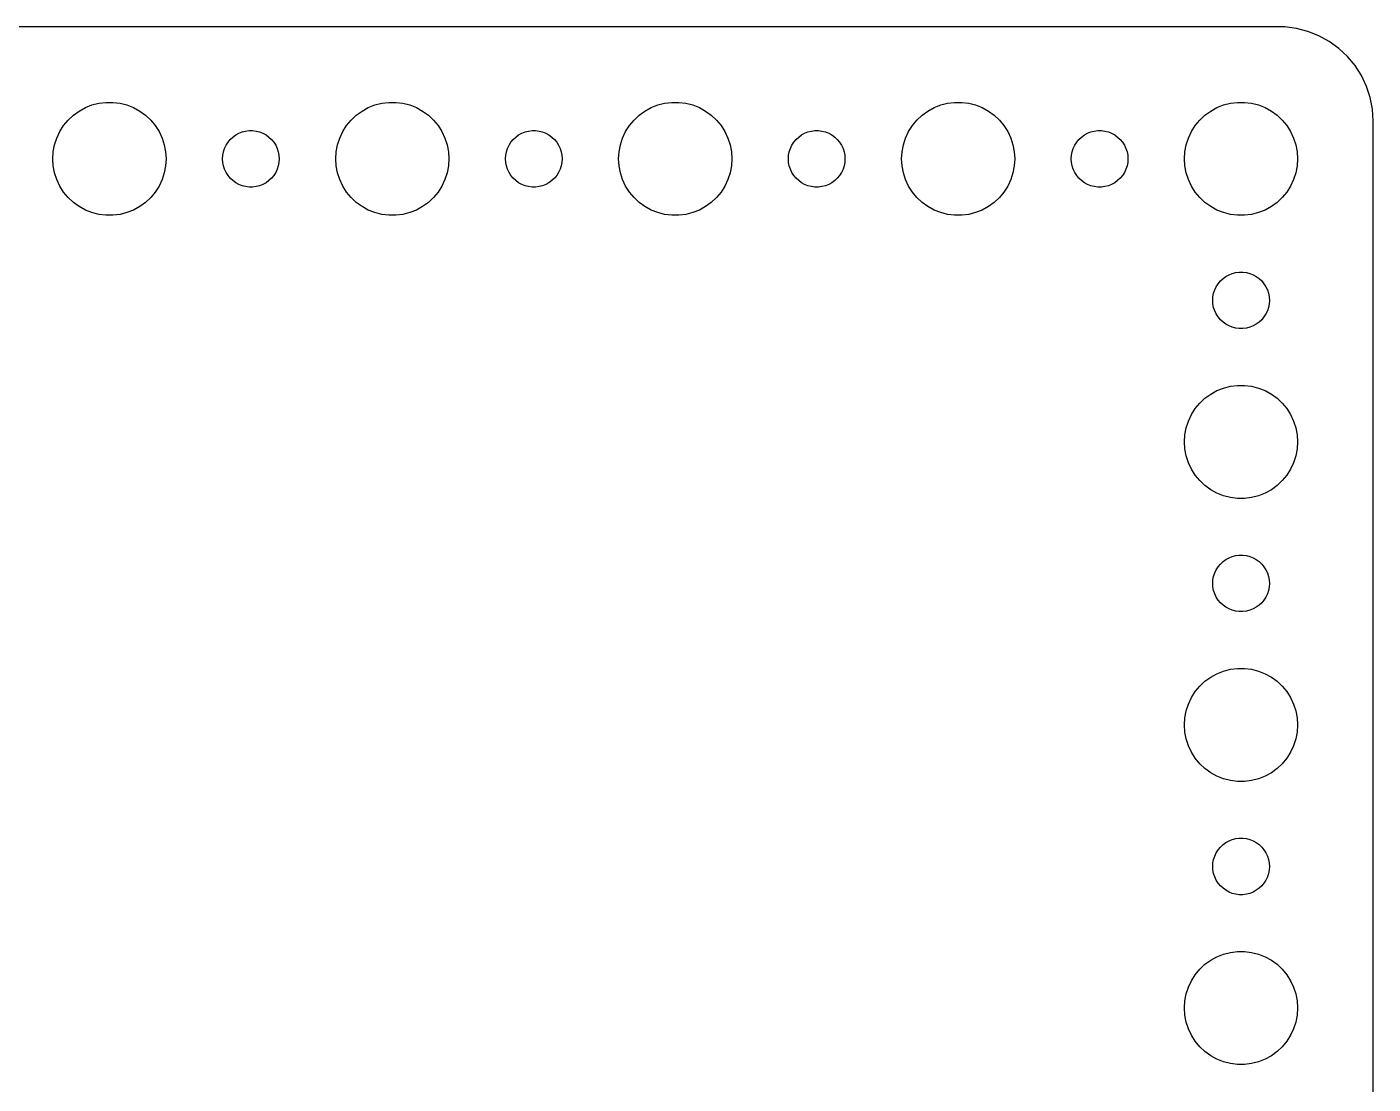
# Model space of a CAD drawing. Header units: metres. Extents: x -134 to 134, y 62 to 166.
# Drawn here: x 63.1 to 134.5, y 110 to 166 of the extents above; entities that cross this region are included whole.
import ezdxf

# ---------------------------------------------------------------- set-up
doc = ezdxf.new("R2010")
doc.units = ezdxf.units.M

msp = doc.modelspace()

# ---------------------------------------------------------------- linework, layer by layer
for p, q in [((129.814, 165.99), (-129.814, 165.99)), ((130.437, 165.911), (129.814, 165.99)), ((131.045, 165.755), (130.437, 165.911)), ((131.629, 165.524), (131.045, 165.755)), ((132.179, 165.222), (131.629, 165.524)), ((132.687, 164.853), (132.179, 165.222)), ((133.145, 164.423), (132.687, 164.853)), ((133.545, 163.939), (133.145, 164.423)), ((133.882, 163.409), (133.545, 163.939)), ((134.149, 162.841), (133.882, 163.409)), ((134.343, 162.243), (134.149, 162.841)), ((134.461, 161.627), (134.343, 162.243)), ((65.3131, 161.054), (65.5877, 161.312)), ((65.5877, 161.312), (65.8925, 161.533)), ((65.8925, 161.533), (66.2227, 161.714)), ((66.2227, 161.714), (66.573, 161.853)), ((66.573, 161.853), (66.9379, 161.947)), ((66.9379, 161.947), (67.3116, 161.994)), ((67.3116, 161.994), (67.6884, 161.994)), ((67.6884, 161.994), (68.0621, 161.947)), ((68.0621, 161.947), (68.427, 161.853)), ((68.427, 161.853), (68.7773, 161.714)), ((68.7773, 161.714), (69.1075, 161.533)), ((69.1075, 161.533), (69.4123, 161.312)), ((69.4123, 161.312), (69.6869, 161.054)), ((80.3131, 161.054), (80.5877, 161.312)), ((80.5877, 161.312), (80.8925, 161.533)), ((80.8925, 161.533), (81.2227, 161.714)), ((81.2227, 161.714), (81.573, 161.853)), ((81.573, 161.853), (81.9379, 161.947)), ((81.9379, 161.947), (82.3116, 161.994)), ((82.3116, 161.994), (82.6884, 161.994)), ((82.6884, 161.994), (83.0621, 161.947)), ((83.0621, 161.947), (83.427, 161.853)), ((83.427, 161.853), (83.7773, 161.714)), ((83.7773, 161.714), (84.1075, 161.533)), ((84.1075, 161.533), (84.4123, 161.312)), ((84.4123, 161.312), (84.6869, 161.054)), ((95.3131, 161.054), (95.5877, 161.312)), ((95.5877, 161.312), (95.8925, 161.533)), ((95.8925, 161.533), (96.2227, 161.714)), ((96.2227, 161.714), (96.573, 161.853)), ((96.573, 161.853), (96.9379, 161.947)), ((96.9379, 161.947), (97.3116, 161.994)), ((97.3116, 161.994), (97.6884, 161.994)), ((97.6884, 161.994), (98.0621, 161.947)), ((98.0621, 161.947), (98.427, 161.853)), ((98.427, 161.853), (98.7773, 161.714)), ((98.7773, 161.714), (99.1075, 161.533)), ((99.1075, 161.533), (99.4123, 161.312)), ((99.4123, 161.312), (99.6869, 161.054)), ((110.313, 161.054), (110.588, 161.312)), ((110.588, 161.312), (110.893, 161.533)), ((110.893, 161.533), (111.223, 161.714)), ((111.223, 161.714), (111.573, 161.853)), ((111.573, 161.853), (111.938, 161.947)), ((111.938, 161.947), (112.312, 161.994)), ((112.312, 161.994), (112.688, 161.994)), ((112.688, 161.994), (113.062, 161.947)), ((113.062, 161.947), (113.427, 161.853)), ((113.427, 161.853), (113.777, 161.714)), ((113.777, 161.714), (114.107, 161.533)), ((114.107, 161.533), (114.412, 161.312)), ((114.412, 161.312), (114.687, 161.054)), ((125.313, 161.054), (125.588, 161.312)), ((125.588, 161.312), (125.893, 161.533)), ((125.893, 161.533), (126.223, 161.714)), ((126.223, 161.714), (126.573, 161.853)), ((126.573, 161.853), (126.938, 161.947)), ((126.938, 161.947), (127.312, 161.994)), ((127.312, 161.994), (127.688, 161.994)), ((127.688, 161.994), (128.062, 161.947)), ((128.062, 161.947), (128.427, 161.853)), ((128.427, 161.853), (128.777, 161.714)), ((128.777, 161.714), (129.107, 161.533)), ((129.107, 161.533), (129.412, 161.312)), ((129.412, 161.312), (129.687, 161.054)), ((134.5, 161), (134.461, 161.627)), ((64.8711, 160.445), (65.073, 160.763)), ((65.073, 160.763), (65.3131, 161.054)), ((69.6869, 161.054), (69.927, 160.763)), ((69.927, 160.763), (70.1289, 160.445)), ((79.8711, 160.445), (80.073, 160.763)), ((80.073, 160.763), (80.3131, 161.054)), ((84.6869, 161.054), (84.927, 160.763)), ((84.927, 160.763), (85.1289, 160.445)), ((94.8711, 160.445), (95.073, 160.763)), ((95.073, 160.763), (95.3131, 161.054)), ((99.6869, 161.054), (99.927, 160.763)), ((99.927, 160.763), (100.129, 160.445)), ((109.871, 160.445), (110.073, 160.763)), ((110.073, 160.763), (110.313, 161.054)), ((114.687, 161.054), (114.927, 160.763)), ((114.927, 160.763), (115.129, 160.445)), ((124.871, 160.445), (125.073, 160.763)), ((125.073, 160.763), (125.313, 161.054)), ((129.687, 161.054), (129.927, 160.763)), ((129.927, 160.763), (130.129, 160.445)), ((134.5, 67), (134.5, 161)), ((64.5943, 159.746), (64.7107, 160.104)), ((64.7107, 160.104), (64.8711, 160.445)), ((70.1289, 160.445), (70.2893, 160.104)), ((70.2893, 160.104), (70.4057, 159.746)), ((73.6855, 159.723), (73.7865, 159.882)), ((73.7865, 159.882), (73.9065, 160.027)), ((73.9065, 160.027), (74.0439, 160.156)), ((74.0439, 160.156), (74.1963, 160.266)), ((74.1963, 160.266), (74.3613, 160.357)), ((74.3613, 160.357), (74.5365, 160.427)), ((74.5365, 160.427), (74.7189, 160.473)), ((74.7189, 160.473), (74.9058, 160.497)), ((74.9058, 160.497), (75.0942, 160.497)), ((75.0942, 160.497), (75.2811, 160.473)), ((75.2811, 160.473), (75.4635, 160.427)), ((75.4635, 160.427), (75.6387, 160.357)), ((75.6387, 160.357), (75.8037, 160.266)), ((75.8037, 160.266), (75.9561, 160.156)), ((75.9561, 160.156), (76.0934, 160.027)), ((76.0934, 160.027), (76.2135, 159.882)), ((76.2135, 159.882), (76.3145, 159.723)), ((79.5943, 159.746), (79.7107, 160.104)), ((79.7107, 160.104), (79.8711, 160.445)), ((85.1289, 160.445), (85.2893, 160.104)), ((85.2893, 160.104), (85.4057, 159.746)), ((88.6855, 159.723), (88.7865, 159.882)), ((88.7865, 159.882), (88.9065, 160.027)), ((88.9065, 160.027), (89.0439, 160.156)), ((89.0439, 160.156), (89.1963, 160.266)), ((89.1963, 160.266), (89.3613, 160.357)), ((89.3613, 160.357), (89.5365, 160.427)), ((89.5365, 160.427), (89.7189, 160.473)), ((89.7189, 160.473), (89.9058, 160.497)), ((89.9058, 160.497), (90.0942, 160.497)), ((90.0942, 160.497), (90.2811, 160.473)), ((90.2811, 160.473), (90.4635, 160.427)), ((90.4635, 160.427), (90.6387, 160.357)), ((90.6387, 160.357), (90.8037, 160.266)), ((90.8037, 160.266), (90.9561, 160.156)), ((90.9561, 160.156), (91.0934, 160.027)), ((91.0934, 160.027), (91.2135, 159.882)), ((91.2135, 159.882), (91.3145, 159.723)), ((94.5943, 159.746), (94.7107, 160.104)), ((94.7107, 160.104), (94.8711, 160.445)), ((100.129, 160.445), (100.289, 160.104)), ((100.289, 160.104), (100.406, 159.746)), ((103.686, 159.723), (103.786, 159.882)), ((103.786, 159.882), (103.907, 160.027)), ((103.907, 160.027), (104.044, 160.156)), ((104.044, 160.156), (104.196, 160.266)), ((104.196, 160.266), (104.361, 160.357)), ((104.361, 160.357), (104.536, 160.427)), ((104.536, 160.427), (104.719, 160.473)), ((104.719, 160.473), (104.906, 160.497)), ((104.906, 160.497), (105.094, 160.497)), ((105.094, 160.497), (105.281, 160.473)), ((105.281, 160.473), (105.464, 160.427)), ((105.464, 160.427), (105.639, 160.357)), ((105.639, 160.357), (105.804, 160.266)), ((105.804, 160.266), (105.956, 160.156)), ((105.956, 160.156), (106.093, 160.027)), ((106.093, 160.027), (106.214, 159.882)), ((106.214, 159.882), (106.314, 159.723)), ((109.594, 159.746), (109.711, 160.104)), ((109.711, 160.104), (109.871, 160.445)), ((115.129, 160.445), (115.289, 160.104)), ((115.289, 160.104), (115.406, 159.746)), ((118.686, 159.723), (118.786, 159.882)), ((118.786, 159.882), (118.907, 160.027)), ((118.907, 160.027), (119.044, 160.156)), ((119.044, 160.156), (119.196, 160.266)), ((119.196, 160.266), (119.361, 160.357)), ((119.361, 160.357), (119.536, 160.427)), ((119.536, 160.427), (119.719, 160.473)), ((119.719, 160.473), (119.906, 160.497)), ((119.906, 160.497), (120.094, 160.497)), ((120.094, 160.497), (120.281, 160.473)), ((120.281, 160.473), (120.464, 160.427)), ((120.464, 160.427), (120.639, 160.357)), ((120.639, 160.357), (120.804, 160.266)), ((120.804, 160.266), (120.956, 160.156)), ((120.956, 160.156), (121.093, 160.027)), ((121.093, 160.027), (121.214, 159.882)), ((121.214, 159.882), (121.314, 159.723)), ((124.594, 159.746), (124.711, 160.104)), ((124.711, 160.104), (124.871, 160.445)), ((130.129, 160.445), (130.289, 160.104)), ((130.289, 160.104), (130.406, 159.746)), ((64.5, 159), (64.5237, 159.376)), ((64.5237, 159.376), (64.5943, 159.746)), ((70.4057, 159.746), (70.4763, 159.376)), ((70.4763, 159.376), (70.5, 159)), ((73.5, 159), (73.5118, 159.188)), ((73.5118, 159.188), (73.5471, 159.373)), ((73.5471, 159.373), (73.6053, 159.552)), ((73.6053, 159.552), (73.6855, 159.723)), ((76.3145, 159.723), (76.3947, 159.552)), ((76.3947, 159.552), (76.4529, 159.373)), ((76.4529, 159.373), (76.4882, 159.188)), ((76.4882, 159.188), (76.5, 159)), ((79.5, 159), (79.5237, 159.376)), ((79.5237, 159.376), (79.5943, 159.746)), ((85.4057, 159.746), (85.4763, 159.376)), ((85.4763, 159.376), (85.5, 159)), ((88.5, 159), (88.5118, 159.188)), ((88.5118, 159.188), (88.5471, 159.373)), ((88.5471, 159.373), (88.6053, 159.552)), ((88.6053, 159.552), (88.6855, 159.723)), ((91.3145, 159.723), (91.3947, 159.552)), ((91.3947, 159.552), (91.4529, 159.373)), ((91.4529, 159.373), (91.4882, 159.188)), ((91.4882, 159.188), (91.5, 159)), ((94.5, 159), (94.5237, 159.376)), ((94.5237, 159.376), (94.5943, 159.746)), ((100.406, 159.746), (100.476, 159.376)), ((100.476, 159.376), (100.5, 159)), ((103.5, 159), (103.512, 159.188)), ((103.512, 159.188), (103.547, 159.373)), ((103.547, 159.373), (103.605, 159.552)), ((103.605, 159.552), (103.686, 159.723)), ((106.314, 159.723), (106.395, 159.552)), ((106.395, 159.552), (106.453, 159.373)), ((106.453, 159.373), (106.488, 159.188)), ((106.488, 159.188), (106.5, 159)), ((109.5, 159), (109.524, 159.376)), ((109.524, 159.376), (109.594, 159.746)), ((115.406, 159.746), (115.476, 159.376)), ((115.476, 159.376), (115.5, 159)), ((118.5, 159), (118.512, 159.188)), ((118.512, 159.188), (118.547, 159.373)), ((118.547, 159.373), (118.605, 159.552)), ((118.605, 159.552), (118.686, 159.723)), ((121.314, 159.723), (121.395, 159.552)), ((121.395, 159.552), (121.453, 159.373)), ((121.453, 159.373), (121.488, 159.188)), ((121.488, 159.188), (121.5, 159)), ((124.5, 159), (124.524, 159.376)), ((124.524, 159.376), (124.594, 159.746)), ((130.406, 159.746), (130.476, 159.376)), ((130.476, 159.376), (130.5, 159)), ((64.5237, 158.624), (64.5, 159)), ((64.5943, 158.254), (64.5237, 158.624)), ((70.4763, 158.624), (70.4057, 158.254)), ((70.5, 159), (70.4763, 158.624)), ((73.5118, 158.812), (73.5, 159)), ((73.5471, 158.627), (73.5118, 158.812)), ((73.6053, 158.448), (73.5471, 158.627)), ((76.4529, 158.627), (76.3947, 158.448)), ((76.4882, 158.812), (76.4529, 158.627)), ((76.5, 159), (76.4882, 158.812)), ((79.5237, 158.624), (79.5, 159)), ((79.5943, 158.254), (79.5237, 158.624)), ((85.4763, 158.624), (85.4057, 158.254)), ((85.5, 159), (85.4763, 158.624)), ((88.5118, 158.812), (88.5, 159)), ((88.5471, 158.627), (88.5118, 158.812)), ((88.6053, 158.448), (88.5471, 158.627)), ((91.4529, 158.627), (91.3947, 158.448)), ((91.4882, 158.812), (91.4529, 158.627)), ((91.5, 159), (91.4882, 158.812)), ((94.5237, 158.624), (94.5, 159)), ((94.5943, 158.254), (94.5237, 158.624)), ((100.476, 158.624), (100.406, 158.254)), ((100.5, 159), (100.476, 158.624)), ((103.512, 158.812), (103.5, 159)), ((103.547, 158.627), (103.512, 158.812)), ((103.605, 158.448), (103.547, 158.627)), ((106.453, 158.627), (106.395, 158.448)), ((106.488, 158.812), (106.453, 158.627)), ((106.5, 159), (106.488, 158.812)), ((109.524, 158.624), (109.5, 159)), ((109.594, 158.254), (109.524, 158.624)), ((115.476, 158.624), (115.406, 158.254)), ((115.5, 159), (115.476, 158.624)), ((118.512, 158.812), (118.5, 159)), ((118.547, 158.627), (118.512, 158.812)), ((118.605, 158.448), (118.547, 158.627)), ((121.453, 158.627), (121.395, 158.448)), ((121.488, 158.812), (121.453, 158.627)), ((121.5, 159), (121.488, 158.812)), ((124.524, 158.624), (124.5, 159)), ((124.594, 158.254), (124.524, 158.624)), ((130.476, 158.624), (130.406, 158.254)), ((130.5, 159), (130.476, 158.624)), ((64.7107, 157.896), (64.5943, 158.254)), ((64.8711, 157.555), (64.7107, 157.896)), ((70.2893, 157.896), (70.1289, 157.555)), ((70.4057, 158.254), (70.2893, 157.896)), ((73.6855, 158.277), (73.6053, 158.448)), ((73.7865, 158.118), (73.6855, 158.277)), ((73.9065, 157.973), (73.7865, 158.118)), ((74.0439, 157.844), (73.9065, 157.973)), ((74.1963, 157.734), (74.0439, 157.844)), ((75.9561, 157.844), (75.8037, 157.734)), ((76.0934, 157.973), (75.9561, 157.844)), ((76.2135, 158.118), (76.0934, 157.973)), ((76.3145, 158.277), (76.2135, 158.118)), ((76.3947, 158.448), (76.3145, 158.277)), ((79.7107, 157.896), (79.5943, 158.254)), ((79.8711, 157.555), (79.7107, 157.896)), ((85.2893, 157.896), (85.1289, 157.555)), ((85.4057, 158.254), (85.2893, 157.896)), ((88.6855, 158.277), (88.6053, 158.448)), ((88.7865, 158.118), (88.6855, 158.277)), ((88.9065, 157.973), (88.7865, 158.118)), ((89.0439, 157.844), (88.9065, 157.973)), ((89.1963, 157.734), (89.0439, 157.844)), ((90.9561, 157.844), (90.8037, 157.734)), ((91.0934, 157.973), (90.9561, 157.844)), ((91.2135, 158.118), (91.0934, 157.973)), ((91.3145, 158.277), (91.2135, 158.118)), ((91.3947, 158.448), (91.3145, 158.277)), ((94.7107, 157.896), (94.5943, 158.254)), ((94.8711, 157.555), (94.7107, 157.896)), ((100.289, 157.896), (100.129, 157.555)), ((100.406, 158.254), (100.289, 157.896)), ((103.686, 158.277), (103.605, 158.448)), ((103.786, 158.118), (103.686, 158.277)), ((103.907, 157.973), (103.786, 158.118)), ((104.044, 157.844), (103.907, 157.973)), ((104.196, 157.734), (104.044, 157.844)), ((105.956, 157.844), (105.804, 157.734)), ((106.093, 157.973), (105.956, 157.844)), ((106.214, 158.118), (106.093, 157.973)), ((106.314, 158.277), (106.214, 158.118)), ((106.395, 158.448), (106.314, 158.277)), ((109.711, 157.896), (109.594, 158.254)), ((109.871, 157.555), (109.711, 157.896)), ((115.289, 157.896), (115.129, 157.555)), ((115.406, 158.254), (115.289, 157.896)), ((118.686, 158.277), (118.605, 158.448)), ((118.786, 158.118), (118.686, 158.277)), ((118.907, 157.973), (118.786, 158.118)), ((119.044, 157.844), (118.907, 157.973)), ((119.196, 157.734), (119.044, 157.844)), ((120.956, 157.844), (120.804, 157.734)), ((121.093, 157.973), (120.956, 157.844)), ((121.214, 158.118), (121.093, 157.973)), ((121.314, 158.277), (121.214, 158.118)), ((121.395, 158.448), (121.314, 158.277)), ((124.711, 157.896), (124.594, 158.254)), ((124.871, 157.555), (124.711, 157.896)), ((130.289, 157.896), (130.129, 157.555)), ((130.406, 158.254), (130.289, 157.896)), ((65.073, 157.237), (64.8711, 157.555)), ((65.3131, 156.946), (65.073, 157.237)), ((69.927, 157.237), (69.6869, 156.946)), ((70.1289, 157.555), (69.927, 157.237)), ((74.3613, 157.643), (74.1963, 157.734)), ((74.5365, 157.573), (74.3613, 157.643)), ((74.7189, 157.527), (74.5365, 157.573)), ((74.9058, 157.503), (74.7189, 157.527)), ((75.0942, 157.503), (74.9058, 157.503)), ((75.2811, 157.527), (75.0942, 157.503)), ((75.4635, 157.573), (75.2811, 157.527)), ((75.6387, 157.643), (75.4635, 157.573)), ((75.8037, 157.734), (75.6387, 157.643)), ((80.073, 157.237), (79.8711, 157.555)), ((80.3131, 156.946), (80.073, 157.237)), ((84.927, 157.237), (84.6869, 156.946)), ((85.1289, 157.555), (84.927, 157.237)), ((89.3613, 157.643), (89.1963, 157.734)), ((89.5365, 157.573), (89.3613, 157.643)), ((89.7189, 157.527), (89.5365, 157.573)), ((89.9058, 157.503), (89.7189, 157.527)), ((90.0942, 157.503), (89.9058, 157.503)), ((90.2811, 157.527), (90.0942, 157.503)), ((90.4635, 157.573), (90.2811, 157.527)), ((90.6387, 157.643), (90.4635, 157.573)), ((90.8037, 157.734), (90.6387, 157.643)), ((95.073, 157.237), (94.8711, 157.555)), ((95.3131, 156.946), (95.073, 157.237)), ((99.927, 157.237), (99.6869, 156.946)), ((100.129, 157.555), (99.927, 157.237)), ((104.361, 157.643), (104.196, 157.734)), ((104.536, 157.573), (104.361, 157.643)), ((104.719, 157.527), (104.536, 157.573)), ((104.906, 157.503), (104.719, 157.527)), ((105.094, 157.503), (104.906, 157.503)), ((105.281, 157.527), (105.094, 157.503)), ((105.464, 157.573), (105.281, 157.527)), ((105.639, 157.643), (105.464, 157.573)), ((105.804, 157.734), (105.639, 157.643)), ((110.073, 157.237), (109.871, 157.555)), ((110.313, 156.946), (110.073, 157.237)), ((114.927, 157.237), (114.687, 156.946)), ((115.129, 157.555), (114.927, 157.237)), ((119.361, 157.643), (119.196, 157.734)), ((119.536, 157.573), (119.361, 157.643)), ((119.719, 157.527), (119.536, 157.573)), ((119.906, 157.503), (119.719, 157.527)), ((120.094, 157.503), (119.906, 157.503)), ((120.281, 157.527), (120.094, 157.503)), ((120.464, 157.573), (120.281, 157.527)), ((120.639, 157.643), (120.464, 157.573)), ((120.804, 157.734), (120.639, 157.643)), ((125.073, 157.237), (124.871, 157.555)), ((125.313, 156.946), (125.073, 157.237)), ((129.927, 157.237), (129.687, 156.946)), ((130.129, 157.555), (129.927, 157.237)), ((65.5877, 156.688), (65.3131, 156.946)), ((65.8925, 156.467), (65.5877, 156.688)), ((66.2227, 156.286), (65.8925, 156.467)), ((69.1075, 156.467), (68.7773, 156.286)), ((69.4123, 156.688), (69.1075, 156.467)), ((69.6869, 156.946), (69.4123, 156.688)), ((80.5877, 156.688), (80.3131, 156.946)), ((80.8925, 156.467), (80.5877, 156.688)), ((81.2227, 156.286), (80.8925, 156.467)), ((84.1075, 156.467), (83.7773, 156.286)), ((84.4123, 156.688), (84.1075, 156.467)), ((84.6869, 156.946), (84.4123, 156.688)), ((95.5877, 156.688), (95.3131, 156.946)), ((95.8925, 156.467), (95.5877, 156.688)), ((96.2227, 156.286), (95.8925, 156.467)), ((99.1075, 156.467), (98.7773, 156.286)), ((99.4123, 156.688), (99.1075, 156.467)), ((99.6869, 156.946), (99.4123, 156.688)), ((110.588, 156.688), (110.313, 156.946)), ((110.893, 156.467), (110.588, 156.688)), ((111.223, 156.286), (110.893, 156.467)), ((114.107, 156.467), (113.777, 156.286)), ((114.412, 156.688), (114.107, 156.467)), ((114.687, 156.946), (114.412, 156.688)), ((125.588, 156.688), (125.313, 156.946)), ((125.893, 156.467), (125.588, 156.688)), ((126.223, 156.286), (125.893, 156.467)), ((129.107, 156.467), (128.777, 156.286)), ((129.412, 156.688), (129.107, 156.467)), ((129.687, 156.946), (129.412, 156.688)), ((66.573, 156.147), (66.2227, 156.286)), ((66.9379, 156.053), (66.573, 156.147)), ((67.3116, 156.006), (66.9379, 156.053)), ((67.6884, 156.006), (67.3116, 156.006)), ((68.0621, 156.053), (67.6884, 156.006)), ((68.427, 156.147), (68.0621, 156.053)), ((68.7773, 156.286), (68.427, 156.147)), ((81.573, 156.147), (81.2227, 156.286)), ((81.9379, 156.053), (81.573, 156.147)), ((82.3116, 156.006), (81.9379, 156.053)), ((82.6884, 156.006), (82.3116, 156.006)), ((83.0621, 156.053), (82.6884, 156.006)), ((83.427, 156.147), (83.0621, 156.053)), ((83.7773, 156.286), (83.427, 156.147)), ((96.573, 156.147), (96.2227, 156.286)), ((96.9379, 156.053), (96.573, 156.147)), ((97.3116, 156.006), (96.9379, 156.053)), ((97.6884, 156.006), (97.3116, 156.006)), ((98.0621, 156.053), (97.6884, 156.006)), ((98.427, 156.147), (98.0621, 156.053)), ((98.7773, 156.286), (98.427, 156.147)), ((111.573, 156.147), (111.223, 156.286)), ((111.938, 156.053), (111.573, 156.147)), ((112.312, 156.006), (111.938, 156.053)), ((112.688, 156.006), (112.312, 156.006)), ((113.062, 156.053), (112.688, 156.006)), ((113.427, 156.147), (113.062, 156.053)), ((113.777, 156.286), (113.427, 156.147)), ((126.573, 156.147), (126.223, 156.286)), ((126.938, 156.053), (126.573, 156.147)), ((127.312, 156.006), (126.938, 156.053)), ((127.688, 156.006), (127.312, 156.006)), ((128.062, 156.053), (127.688, 156.006)), ((128.427, 156.147), (128.062, 156.053)), ((128.777, 156.286), (128.427, 156.147)), ((126.544, 152.656), (126.696, 152.766)), ((126.696, 152.766), (126.861, 152.857)), ((126.861, 152.857), (127.036, 152.927)), ((127.036, 152.927), (127.219, 152.973)), ((127.219, 152.973), (127.406, 152.997)), ((127.406, 152.997), (127.594, 152.997)), ((127.594, 152.997), (127.781, 152.973)), ((127.781, 152.973), (127.964, 152.927)), ((127.964, 152.927), (128.139, 152.857)), ((128.139, 152.857), (128.304, 152.766)), ((128.304, 152.766), (128.456, 152.656)), ((126.047, 151.873), (126.105, 152.052)), ((126.105, 152.052), (126.186, 152.223)), ((126.186, 152.223), (126.286, 152.382)), ((126.286, 152.382), (126.407, 152.527)), ((126.407, 152.527), (126.544, 152.656)), ((128.456, 152.656), (128.593, 152.527)), ((128.593, 152.527), (128.714, 152.382)), ((128.714, 152.382), (128.814, 152.223)), ((128.814, 152.223), (128.895, 152.052)), ((128.895, 152.052), (128.953, 151.873)), ((126, 151.5), (126.012, 151.688)), ((126.012, 151.312), (126, 151.5)), ((126.012, 151.688), (126.047, 151.873)), ((128.953, 151.873), (128.988, 151.688)), ((128.988, 151.688), (129, 151.5)), ((129, 151.5), (128.988, 151.312)), ((126.047, 151.127), (126.012, 151.312)), ((126.105, 150.948), (126.047, 151.127)), ((126.186, 150.777), (126.105, 150.948)), ((126.286, 150.618), (126.186, 150.777)), ((126.407, 150.473), (126.286, 150.618)), ((128.714, 150.618), (128.593, 150.473)), ((128.814, 150.777), (128.714, 150.618)), ((128.895, 150.948), (128.814, 150.777)), ((128.953, 151.127), (128.895, 150.948)), ((128.988, 151.312), (128.953, 151.127)), ((126.544, 150.344), (126.407, 150.473)), ((126.696, 150.234), (126.544, 150.344)), ((126.861, 150.143), (126.696, 150.234)), ((127.036, 150.073), (126.861, 150.143)), ((127.219, 150.027), (127.036, 150.073)), ((127.406, 150.003), (127.219, 150.027)), ((127.594, 150.003), (127.406, 150.003)), ((127.781, 150.027), (127.594, 150.003)), ((127.964, 150.073), (127.781, 150.027)), ((128.139, 150.143), (127.964, 150.073)), ((128.304, 150.234), (128.139, 150.143)), ((128.456, 150.344), (128.304, 150.234)), ((128.593, 150.473), (128.456, 150.344)), ((125.588, 146.312), (125.893, 146.533)), ((125.893, 146.533), (126.223, 146.714)), ((126.223, 146.714), (126.573, 146.853)), ((126.573, 146.853), (126.938, 146.947)), ((126.938, 146.947), (127.312, 146.994)), ((127.312, 146.994), (127.688, 146.994)), ((127.688, 146.994), (128.062, 146.947)), ((128.062, 146.947), (128.427, 146.853)), ((128.427, 146.853), (128.777, 146.714)), ((128.777, 146.714), (129.107, 146.533)), ((129.107, 146.533), (129.412, 146.312)), ((124.871, 145.445), (125.073, 145.763)), ((125.073, 145.763), (125.313, 146.054)), ((125.313, 146.054), (125.588, 146.312)), ((129.412, 146.312), (129.687, 146.054)), ((129.687, 146.054), (129.927, 145.763)), ((129.927, 145.763), (130.129, 145.445)), ((124.594, 144.746), (124.711, 145.104)), ((124.711, 145.104), (124.871, 145.445)), ((130.129, 145.445), (130.289, 145.104)), ((130.289, 145.104), (130.406, 144.746)), ((124.5, 144), (124.524, 144.376)), ((124.524, 144.376), (124.594, 144.746)), ((130.406, 144.746), (130.476, 144.376)), ((130.476, 144.376), (130.5, 144)), ((124.524, 143.624), (124.5, 144)), ((124.594, 143.254), (124.524, 143.624)), ((130.476, 143.624), (130.406, 143.254)), ((130.5, 144), (130.476, 143.624)), ((124.711, 142.896), (124.594, 143.254)), ((124.871, 142.555), (124.711, 142.896)), ((130.289, 142.896), (130.129, 142.555)), ((130.406, 143.254), (130.289, 142.896)), ((125.073, 142.237), (124.871, 142.555)), ((125.313, 141.946), (125.073, 142.237)), ((129.927, 142.237), (129.687, 141.946)), ((130.129, 142.555), (129.927, 142.237)), ((125.588, 141.688), (125.313, 141.946)), ((125.893, 141.467), (125.588, 141.688)), ((126.223, 141.286), (125.893, 141.467)), ((129.107, 141.467), (128.777, 141.286)), ((129.412, 141.688), (129.107, 141.467)), ((129.687, 141.946), (129.412, 141.688)), ((126.573, 141.147), (126.223, 141.286)), ((126.938, 141.053), (126.573, 141.147)), ((127.312, 141.006), (126.938, 141.053)), ((127.688, 141.006), (127.312, 141.006)), ((128.062, 141.053), (127.688, 141.006)), ((128.427, 141.147), (128.062, 141.053)), ((128.777, 141.286), (128.427, 141.147)), ((126.544, 137.656), (126.696, 137.766)), ((126.696, 137.766), (126.861, 137.857)), ((126.861, 137.857), (127.036, 137.927)), ((127.036, 137.927), (127.219, 137.973)), ((127.219, 137.973), (127.406, 137.997)), ((127.406, 137.997), (127.594, 137.997)), ((127.594, 137.997), (127.781, 137.973)), ((127.781, 137.973), (127.964, 137.927)), ((127.964, 137.927), (128.139, 137.857)), ((128.139, 137.857), (128.304, 137.766)), ((128.304, 137.766), (128.456, 137.656)), ((126.047, 136.873), (126.105, 137.052)), ((126.105, 137.052), (126.186, 137.223)), ((126.186, 137.223), (126.286, 137.382)), ((126.286, 137.382), (126.407, 137.527)), ((126.407, 137.527), (126.544, 137.656)), ((128.456, 137.656), (128.593, 137.527)), ((128.593, 137.527), (128.714, 137.382)), ((128.714, 137.382), (128.814, 137.223)), ((128.814, 137.223), (128.895, 137.052)), ((128.895, 137.052), (128.953, 136.873)), ((126, 136.5), (126.012, 136.688)), ((126.012, 136.312), (126, 136.5)), ((126.012, 136.688), (126.047, 136.873)), ((128.953, 136.873), (128.988, 136.688)), ((128.988, 136.688), (129, 136.5)), ((129, 136.5), (128.988, 136.312)), ((126.047, 136.127), (126.012, 136.312)), ((126.105, 135.948), (126.047, 136.127)), ((126.186, 135.777), (126.105, 135.948)), ((126.286, 135.618), (126.186, 135.777)), ((126.407, 135.473), (126.286, 135.618)), ((128.714, 135.618), (128.593, 135.473)), ((128.814, 135.777), (128.714, 135.618)), ((128.895, 135.948), (128.814, 135.777)), ((128.953, 136.127), (128.895, 135.948)), ((128.988, 136.312), (128.953, 136.127)), ((126.544, 135.344), (126.407, 135.473)), ((126.696, 135.234), (126.544, 135.344)), ((126.861, 135.143), (126.696, 135.234)), ((127.036, 135.073), (126.861, 135.143)), ((127.219, 135.027), (127.036, 135.073)), ((127.406, 135.003), (127.219, 135.027)), ((127.594, 135.003), (127.406, 135.003)), ((127.781, 135.027), (127.594, 135.003)), ((127.964, 135.073), (127.781, 135.027)), ((128.139, 135.143), (127.964, 135.073)), ((128.304, 135.234), (128.139, 135.143)), ((128.456, 135.344), (128.304, 135.234)), ((128.593, 135.473), (128.456, 135.344)), ((125.588, 131.312), (125.893, 131.533)), ((125.893, 131.533), (126.223, 131.714)), ((126.223, 131.714), (126.573, 131.853)), ((126.573, 131.853), (126.938, 131.947)), ((126.938, 131.947), (127.312, 131.994)), ((127.312, 131.994), (127.688, 131.994)), ((127.688, 131.994), (128.062, 131.947)), ((128.062, 131.947), (128.427, 131.853)), ((128.427, 131.853), (128.777, 131.714)), ((128.777, 131.714), (129.107, 131.533)), ((129.107, 131.533), (129.412, 131.312)), ((124.871, 130.445), (125.073, 130.763)), ((125.073, 130.763), (125.313, 131.054)), ((125.313, 131.054), (125.588, 131.312)), ((129.412, 131.312), (129.687, 131.054)), ((129.687, 131.054), (129.927, 130.763)), ((129.927, 130.763), (130.129, 130.445)), ((124.594, 129.746), (124.711, 130.104)), ((124.711, 130.104), (124.871, 130.445)), ((130.129, 130.445), (130.289, 130.104)), ((130.289, 130.104), (130.406, 129.746)), ((124.5, 129), (124.524, 129.376)), ((124.524, 129.376), (124.594, 129.746)), ((130.406, 129.746), (130.476, 129.376)), ((130.476, 129.376), (130.5, 129)), ((124.524, 128.624), (124.5, 129)), ((124.594, 128.254), (124.524, 128.624)), ((130.476, 128.624), (130.406, 128.254)), ((130.5, 129), (130.476, 128.624)), ((124.711, 127.896), (124.594, 128.254)), ((124.871, 127.555), (124.711, 127.896)), ((130.289, 127.896), (130.129, 127.555)), ((130.406, 128.254), (130.289, 127.896)), ((125.073, 127.237), (124.871, 127.555)), ((125.313, 126.946), (125.073, 127.237)), ((129.927, 127.237), (129.687, 126.946)), ((130.129, 127.555), (129.927, 127.237)), ((125.588, 126.688), (125.313, 126.946)), ((125.893, 126.467), (125.588, 126.688)), ((126.223, 126.286), (125.893, 126.467)), ((129.107, 126.467), (128.777, 126.286)), ((129.412, 126.688), (129.107, 126.467)), ((129.687, 126.946), (129.412, 126.688)), ((126.573, 126.147), (126.223, 126.286)), ((126.938, 126.053), (126.573, 126.147)), ((127.312, 126.006), (126.938, 126.053)), ((127.688, 126.006), (127.312, 126.006)), ((128.062, 126.053), (127.688, 126.006)), ((128.427, 126.147), (128.062, 126.053)), ((128.777, 126.286), (128.427, 126.147)), ((126.544, 122.656), (126.696, 122.766)), ((126.696, 122.766), (126.861, 122.857)), ((126.861, 122.857), (127.036, 122.927)), ((127.036, 122.927), (127.219, 122.973)), ((127.219, 122.973), (127.406, 122.997)), ((127.406, 122.997), (127.594, 122.997)), ((127.594, 122.997), (127.781, 122.973)), ((127.781, 122.973), (127.964, 122.927)), ((127.964, 122.927), (128.139, 122.857)), ((128.139, 122.857), (128.304, 122.766)), ((128.304, 122.766), (128.456, 122.656)), ((126.047, 121.873), (126.105, 122.052)), ((126.105, 122.052), (126.186, 122.223)), ((126.186, 122.223), (126.286, 122.382)), ((126.286, 122.382), (126.407, 122.527)), ((126.407, 122.527), (126.544, 122.656)), ((128.456, 122.656), (128.593, 122.527)), ((128.593, 122.527), (128.714, 122.382)), ((128.714, 122.382), (128.814, 122.223)), ((128.814, 122.223), (128.895, 122.052)), ((128.895, 122.052), (128.953, 121.873)), ((126, 121.5), (126.012, 121.688)), ((126.012, 121.312), (126, 121.5)), ((126.012, 121.688), (126.047, 121.873)), ((128.953, 121.873), (128.988, 121.688)), ((128.988, 121.688), (129, 121.5)), ((129, 121.5), (128.988, 121.312)), ((126.047, 121.127), (126.012, 121.312)), ((126.105, 120.948), (126.047, 121.127)), ((126.186, 120.777), (126.105, 120.948)), ((126.286, 120.618), (126.186, 120.777)), ((128.814, 120.777), (128.714, 120.618)), ((128.895, 120.948), (128.814, 120.777)), ((128.953, 121.127), (128.895, 120.948)), ((128.988, 121.312), (128.953, 121.127)), ((126.407, 120.473), (126.286, 120.618)), ((126.544, 120.344), (126.407, 120.473)), ((126.696, 120.234), (126.544, 120.344)), ((126.861, 120.143), (126.696, 120.234)), ((127.036, 120.073), (126.861, 120.143)), ((127.219, 120.027), (127.036, 120.073)), ((127.406, 120.003), (127.219, 120.027)), ((127.594, 120.003), (127.406, 120.003)), ((127.781, 120.027), (127.594, 120.003)), ((127.964, 120.073), (127.781, 120.027)), ((128.139, 120.143), (127.964, 120.073)), ((128.304, 120.234), (128.139, 120.143)), ((128.456, 120.344), (128.304, 120.234)), ((128.593, 120.473), (128.456, 120.344)), ((128.714, 120.618), (128.593, 120.473)), ((125.588, 116.312), (125.893, 116.533)), ((125.893, 116.533), (126.223, 116.714)), ((126.223, 116.714), (126.573, 116.853)), ((126.573, 116.853), (126.938, 116.947)), ((126.938, 116.947), (127.312, 116.994)), ((127.312, 116.994), (127.688, 116.994)), ((127.688, 116.994), (128.062, 116.947)), ((128.062, 116.947), (128.427, 116.853)), ((128.427, 116.853), (128.777, 116.714)), ((128.777, 116.714), (129.107, 116.533)), ((129.107, 116.533), (129.412, 116.312)), ((124.871, 115.445), (125.073, 115.763)), ((125.073, 115.763), (125.313, 116.054)), ((125.313, 116.054), (125.588, 116.312)), ((129.412, 116.312), (129.687, 116.054)), ((129.687, 116.054), (129.927, 115.763)), ((129.927, 115.763), (130.129, 115.445)), ((124.594, 114.746), (124.711, 115.104)), ((124.711, 115.104), (124.871, 115.445)), ((130.129, 115.445), (130.289, 115.104)), ((130.289, 115.104), (130.406, 114.746)), ((124.5, 114), (124.524, 114.376)), ((124.524, 114.376), (124.594, 114.746)), ((130.406, 114.746), (130.476, 114.376)), ((130.476, 114.376), (130.5, 114)), ((124.524, 113.624), (124.5, 114)), ((124.594, 113.254), (124.524, 113.624)), ((130.476, 113.624), (130.406, 113.254)), ((130.5, 114), (130.476, 113.624)), ((124.711, 112.896), (124.594, 113.254)), ((124.871, 112.555), (124.711, 112.896)), ((130.289, 112.896), (130.129, 112.555)), ((130.406, 113.254), (130.289, 112.896)), ((125.073, 112.237), (124.871, 112.555)), ((125.313, 111.946), (125.073, 112.237)), ((129.927, 112.237), (129.687, 111.946)), ((130.129, 112.555), (129.927, 112.237)), ((125.588, 111.688), (125.313, 111.946)), ((125.893, 111.467), (125.588, 111.688)), ((126.223, 111.286), (125.893, 111.467)), ((129.107, 111.467), (128.777, 111.286)), ((129.412, 111.688), (129.107, 111.467)), ((129.687, 111.946), (129.412, 111.688)), ((126.573, 111.147), (126.223, 111.286)), ((126.938, 111.053), (126.573, 111.147)), ((127.312, 111.006), (126.938, 111.053)), ((127.688, 111.006), (127.312, 111.006)), ((128.062, 111.053), (127.688, 111.006)), ((128.427, 111.147), (128.062, 111.053)), ((128.777, 111.286), (128.427, 111.147))]:
    msp.add_line(p, q)

doc.saveas('drawing.dxf')
